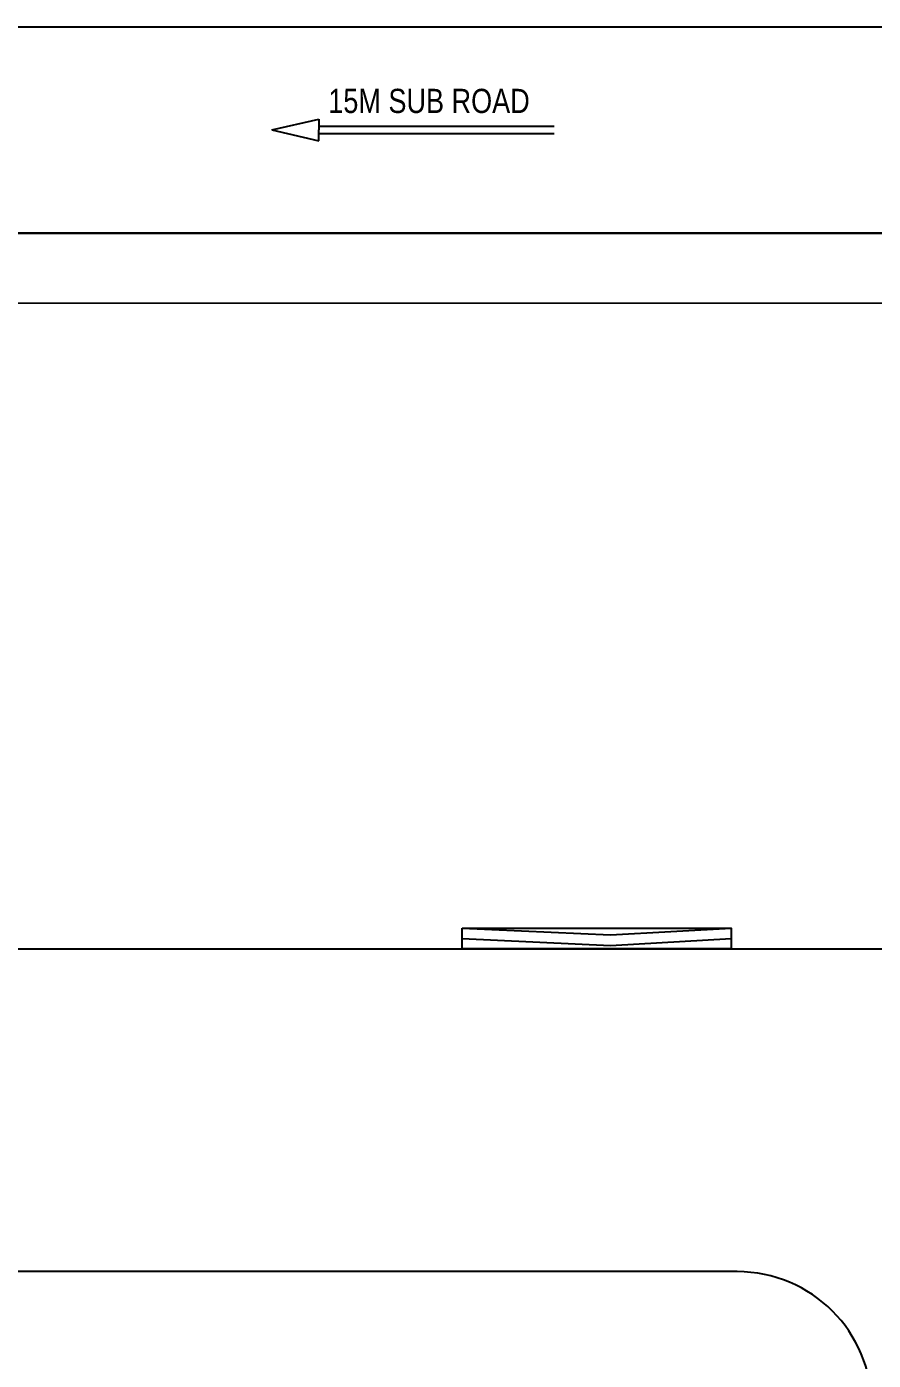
# Model space of a CAD drawing. Extents: x -399171 to -208330, y 1233220 to 1338350.
# Drawn here: x -306202 to -274731, y 1286092 to 1335683 of the extents above; entities that cross this region are included whole.
import ezdxf

# ---------------------------------------------------------------- set-up
doc = ezdxf.new("R2010")
doc.units = 0
doc.linetypes.add('HIDDEN', pattern=[9.525, 6.35, -3.175])
for name, color, linetype in [('2', 2, 'HIDDEN'), ('4', 4, 'Continuous'), ('Road - Đường', 4, 'Continuous')]:
    doc.layers.add(name, color=color, linetype=linetype)
doc.styles.add('VNCC-vnsimli', font='arial.ttf', dxfattribs={"width": 0.85})

msp = doc.modelspace()

# ---------------------------------------------------------------- linework, layer by layer
at = {"layer": '4'}
for p, q in [((-378173, 1335683), (-216005, 1335683)), ((-297089, 1331846), (-295343, 1332249)), ((-295343, 1332249), (-295343, 1331846)), ((-297089, 1331846), (-295343, 1331442)), ((-295343, 1331984), (-286596, 1331984)), ((-295343, 1331442), (-295343, 1331846)), ((-295343, 1331708), (-286596, 1331708)), ((-378173, 1328008), (-216005, 1328008)), ((-216005, 1328008), (-378173, 1328008)), ((-290016, 1302159), (-284497, 1301908)), ((-284497, 1301908), (-280016, 1302159)), ((-290016, 1301773), (-284497, 1301522)), ((-284497, 1301522), (-280016, 1301773))]:
    msp.add_line(p, q, dxfattribs=at)
msp.add_lwpolyline([(-290016, 1302159), (-280016, 1302159), (-280016, 1301389), (-290016, 1301389)], close=True, dxfattribs=at)
at = {"layer": 'Road - Đường', "color": 6}
for points in [[(-263809, 1323141), (-261409, 1323141), (-261409, 1325392), (-307981, 1325399), (-307981, 1309999), (-323806, 1309999), (-323806, 1308389, 0.414214), (-316806, 1301389), (-265016, 1301389), (-265016, 1319391), (-263809, 1319391), (-263809, 1323141)], [(-371458, 1266900), (-274789, 1266900), (-274789, 1284389, 0.414213), (-279789, 1289389), (-347134, 1289389)]]:
    msp.add_lwpolyline(points, format="xyb", dxfattribs=at)

# ---------------------------------------------------------------- texts
at = {"layer": '2', "style": 'VNCC-vnsimli', "width": 0.8}
msp.add_text('15M SUB ROAD', height=900, dxfattribs=at).set_placement((-294991, 1332472, -3312))

doc.saveas('drawing.dxf')
